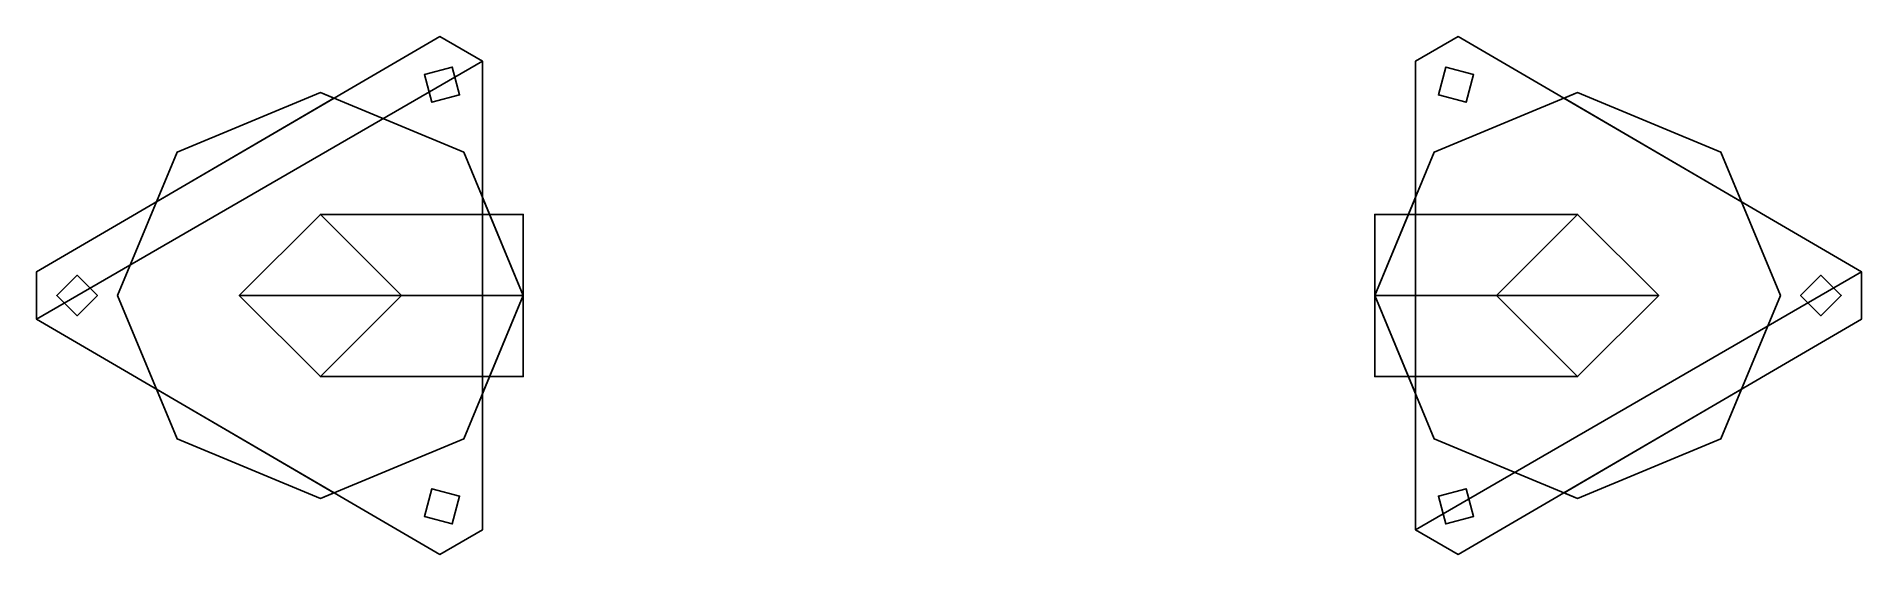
# Model space of a CAD drawing. Extents: x -0.45 to 0.45, y -0.128 to 0.128.
import ezdxf

# ---------------------------------------------------------------- set-up
doc = ezdxf.new("R2010")
doc.units = 0
doc.layers.add('CYLYNDER1', color=1, linetype='CONTINUOUS')

msp = doc.modelspace()

# ---------------------------------------------------------------- linework, layer by layer
at = {"layer": 'CYLYNDER1'}
for points in [[(-0.45, 0.01167, 0.45), (-0.45, 0.01167, 0.49), (-0.25113, 0.12767, 0.49), (-0.25113, 0.12767, 0.45)], [(-0.23, 0.11547, 0.49), (-0.25113, 0.12767, 0.49), (-0.45, 0.01167, 0.49), (-0.45, -0.01167, 0.49)], [(-0.25113, 0.12767, 0.45), (-0.23, 0.11547, 0.45), (-0.45, -0.01167, 0.45), (-0.45, 0.01167, 0.45)], [(-0.45, 0.01167, 1.08), (-0.45, 0.01167, 1.12), (-0.25113, 0.12767, 1.12), (-0.25113, 0.12767, 1.08)], [(-0.25113, 0.12767, 1.08), (-0.23, 0.11547, 1.08), (-0.45, -0.01167, 1.08), (-0.45, 0.01167, 1.08)], [(-0.23, 0.11547, 1.12), (-0.25113, 0.12767, 1.12), (-0.45, 0.01167, 1.12), (-0.45, -0.01167, 1.12)], [(-0.23, 0.11547, 0.14), (-0.25113, 0.12767, 0.14), (-0.45, 0.01167, 0.14), (-0.45, -0.01167, 0.14)], [(-0.25113, 0.12767, 0.1), (-0.23, 0.11547, 0.1), (-0.45, -0.01167, 0.1), (-0.45, 0.01167, 0.1)], [(-0.45, 0.01167, 0.1), (-0.45, 0.01167, 0.14), (-0.25113, 0.12767, 0.14), (-0.25113, 0.12767, 0.1)], [(-0.25113, 0.12767, 0.45), (-0.25113, 0.12767, 0.49), (-0.23, 0.11547, 0.49), (-0.23, 0.11547, 0.45)], [(-0.25113, 0.12767, 1.08), (-0.25113, 0.12767, 1.12), (-0.23, 0.11547, 1.12), (-0.23, 0.11547, 1.08)], [(-0.25113, 0.12767, 0.1), (-0.25113, 0.12767, 0.14), (-0.23, 0.11547, 0.14), (-0.23, 0.11547, 0.1)], [(0.23, 0.11547, 0.1), (0.23, 0.11547, 0.14), (0.25113, 0.12767, 0.14), (0.25113, 0.12767, 0.1)], [(0.23, -0.11547, 0.1), (0.23, 0.11547, 0.1), (0.25113, 0.12767, 0.1), (0.45, 0.01167, 0.1)], [(0.23, 0.11547, 0.14), (0.23, -0.11547, 0.14), (0.45, 0.01167, 0.14), (0.25113, 0.12767, 0.14)], [(0.23, 0.11547, 1.12), (0.23, -0.11547, 1.12), (0.45, 0.01167, 1.12), (0.25113, 0.12767, 1.12)], [(0.23, -0.11547, 1.08), (0.23, 0.11547, 1.08), (0.25113, 0.12767, 1.08), (0.45, 0.01167, 1.08)], [(0.23, 0.11547, 1.08), (0.23, 0.11547, 1.12), (0.25113, 0.12767, 1.12), (0.25113, 0.12767, 1.08)], [(0.23, -0.11547, 0.45), (0.23, 0.11547, 0.45), (0.25113, 0.12767, 0.45), (0.45, 0.01167, 0.45)], [(0.23, 0.11547, 0.49), (0.23, -0.11547, 0.49), (0.45, 0.01167, 0.49), (0.25113, 0.12767, 0.49)], [(0.23, 0.11547, 0.45), (0.23, 0.11547, 0.49), (0.25113, 0.12767, 0.49), (0.25113, 0.12767, 0.45)], [(0.25113, 0.12767, 0.1), (0.25113, 0.12767, 0.14), (0.45, 0.01167, 0.14), (0.45, 0.01167, 0.1)], [(0.25113, 0.12767, 1.08), (0.25113, 0.12767, 1.12), (0.45, 0.01167, 1.12), (0.45, 0.01167, 1.08)], [(0.25113, 0.12767, 0.45), (0.25113, 0.12767, 0.49), (0.45, 0.01167, 0.49), (0.45, 0.01167, 0.45)], [(-0.23, -0.11547, 0.49), (-0.23, 0.11547, 0.49), (-0.45, -0.01167, 0.49), (-0.25113, -0.12767, 0.49)], [(-0.23, 0.11547, 0.45), (-0.23, -0.11547, 0.45), (-0.25113, -0.12767, 0.45), (-0.45, -0.01167, 0.45)], [(-0.23, 0.11547, 1.08), (-0.23, -0.11547, 1.08), (-0.25113, -0.12767, 1.08), (-0.45, -0.01167, 1.08)], [(-0.23, -0.11547, 1.12), (-0.23, 0.11547, 1.12), (-0.45, -0.01167, 1.12), (-0.25113, -0.12767, 1.12)], [(-0.23, -0.11547, 0.14), (-0.23, 0.11547, 0.14), (-0.45, -0.01167, 0.14), (-0.25113, -0.12767, 0.14)], [(-0.23, 0.11547, 0.1), (-0.23, -0.11547, 0.1), (-0.25113, -0.12767, 0.1), (-0.45, -0.01167, 0.1)], [(-0.245, 0.11258, 0.14), (-0.25866, 0.10892, 0.14), (-0.25866, 0.10892, 1.08), (-0.245, 0.11258, 1.08)], [(-0.25866, 0.10892, 0.14), (-0.255, 0.09526, 0.14), (-0.255, 0.09526, 1.08), (-0.25866, 0.10892, 1.08)], [(-0.24134, 0.09892, 0.14), (-0.245, 0.11258, 0.14), (-0.245, 0.11258, 1.08), (-0.24134, 0.09892, 1.08)], [(-0.23, 0.11547, 0.45), (-0.23, 0.11547, 0.49), (-0.23, -0.11547, 0.49), (-0.23, -0.11547, 0.45)], [(-0.23, 0.11547, 1.08), (-0.23, 0.11547, 1.12), (-0.23, -0.11547, 1.12), (-0.23, -0.11547, 1.08)], [(-0.23, 0.11547, 0.1), (-0.23, 0.11547, 0.14), (-0.23, -0.11547, 0.14), (-0.23, -0.11547, 0.1)], [(0.23, -0.11547, 0.1), (0.23, -0.11547, 0.14), (0.23, 0.11547, 0.14), (0.23, 0.11547, 0.1)], [(0.23, -0.11547, 1.08), (0.23, -0.11547, 1.12), (0.23, 0.11547, 1.12), (0.23, 0.11547, 1.08)], [(0.23, -0.11547, 0.45), (0.23, -0.11547, 0.49), (0.23, 0.11547, 0.49), (0.23, 0.11547, 0.45)], [(0.245, 0.11258, 0.14), (0.24134, 0.09892, 0.14), (0.24134, 0.09892, 1.08), (0.245, 0.11258, 1.08)], [(0.25866, 0.10892, 0.14), (0.245, 0.11258, 0.14), (0.245, 0.11258, 1.08), (0.25866, 0.10892, 1.08)], [(0.255, 0.09526, 0.14), (0.25866, 0.10892, 0.14), (0.25866, 0.10892, 1.08), (0.255, 0.09526, 1.08)], [(-0.31, 0.1, 1.08), (-0.38071, 0.07071, 1.08), (-0.39088, 0.04615, 1.08), (-0.30332, 0.09723, 1.08)], [(-0.30332, 0.09723, 0.49), (-0.39088, 0.04615, 0.49), (-0.38071, 0.07071, 0.49), (-0.31, 0.1, 0.49)], [(-0.31, 0.1, 0.49), (-0.38071, 0.07071, 0.49), (-0.38071, 0.07071, 1.08), (-0.31, 0.1, 1.08)], [(-0.23929, 0.07071, 0.49), (-0.31, 0.1, 0.49), (-0.31, 0.1, 1.08), (-0.23929, 0.07071, 1.08)], [(0.31, 0.1, 0.49), (0.23929, 0.07071, 0.49), (0.23929, 0.07071, 1.08), (0.31, 0.1, 1.08)], [(0.39088, 0.04615, 0.49), (0.30332, 0.09723, 0.49), (0.31, 0.1, 0.49), (0.38071, 0.07071, 0.49)], [(0.38071, 0.07071, 1.08), (0.31, 0.1, 1.08), (0.30332, 0.09723, 1.08), (0.39088, 0.04615, 1.08)], [(0.38071, 0.07071, 0.49), (0.31, 0.1, 0.49), (0.31, 0.1, 1.08), (0.38071, 0.07071, 1.08)], [(-0.255, 0.09526, 0.14), (-0.24134, 0.09892, 0.14), (-0.24134, 0.09892, 1.08), (-0.255, 0.09526, 1.08)], [(0.24134, 0.09892, 0.14), (0.255, 0.09526, 0.14), (0.255, 0.09526, 1.08), (0.24134, 0.09892, 1.08)], [(-0.38071, 0.07071, 0.49), (-0.41, 0, 0.49), (-0.41, 0, 1.08), (-0.38071, 0.07071, 1.08)], [(-0.21, 0, 0.49), (-0.23929, 0.07071, 0.49), (-0.23929, 0.07071, 1.08), (-0.21, 0, 1.08)], [(0.23929, 0.07071, 0.49), (0.21, 0, 0.49), (0.21, 0, 1.08), (0.23929, 0.07071, 1.08)], [(0.41, 0, 0.49), (0.38071, 0.07071, 0.49), (0.38071, 0.07071, 1.08), (0.41, 0, 1.08)], [(-0.23, -0.04828, 1.08), (-0.21, 0, 1.08), (-0.23, 0.04828, 1.08), (-0.23, -0.04828, 1.08)], [(-0.23, 0.04828, 0.49), (-0.23, 0.04828, 0.49), (-0.21, 0, 0.49), (-0.23, -0.04828, 0.49)], [(0.23, -0.04828, 0.49), (0.23, -0.04828, 0.49), (0.21, 0, 0.49), (0.23, 0.04828, 0.49)], [(0.23, 0.04828, 1.08), (0.21, 0, 1.08), (0.23, -0.04828, 1.08), (0.23, 0.04828, 1.08)], [(-0.31, -0.04, 0.34), (-0.27, 0, 0.34), (-0.31, 0.04, 0.34), (-0.35, 0, 0.34)], [(-0.21, 0.04), (-0.21, 0, -0.04), (-0.35, 0, -0.04), (-0.31, 0.04)], [(-0.31, 0.04), (-0.35, 0, -0.04), (-0.35, 0, 0.1), (-0.31, 0.04, 0.1)], [(-0.31, 0.04, 0.14), (-0.35, 0, 0.14), (-0.35, 0, 0.34), (-0.31, 0.04, 0.34)], [(-0.21, 0, 0.04), (-0.21, 0.04), (-0.31, 0.04), (-0.27, 0, 0.04)], [(-0.27, 0, 0.04), (-0.31, 0.04), (-0.31, 0.04, 0.1), (-0.27, 0, 0.1)], [(-0.27, 0, 0.14), (-0.31, 0.04, 0.14), (-0.31, 0.04, 0.34), (-0.27, 0, 0.34)], [(0.21, 0, -0.04), (0.21, 0.04), (0.31, 0.04), (0.35, 0, -0.04)], [(0.21, 0.04), (0.21, 0, 0.04), (0.27, 0, 0.04), (0.31, 0.04)], [(0.31, 0.04, 0.14), (0.27, 0, 0.14), (0.27, 0, 0.34), (0.31, 0.04, 0.34)], [(0.31, 0.04), (0.27, 0, 0.04), (0.27, 0, 0.1), (0.31, 0.04, 0.1)], [(0.31, 0.04, 0.34), (0.27, 0, 0.34), (0.31, -0.04, 0.34), (0.35, 0, 0.34)], [(0.35, 0, 0.14), (0.31, 0.04, 0.14), (0.31, 0.04, 0.34), (0.35, 0, 0.34)], [(0.35, 0, -0.04), (0.31, 0.04), (0.31, 0.04, 0.1), (0.35, 0, 0.1)], [(-0.45, -0.01167, 0.45), (-0.45, -0.01167, 0.49), (-0.45, 0.01167, 0.49), (-0.45, 0.01167, 0.45)], [(-0.45, -0.01167, 1.08), (-0.45, -0.01167, 1.12), (-0.45, 0.01167, 1.12), (-0.45, 0.01167, 1.08)], [(-0.45, -0.01167, 0.1), (-0.45, -0.01167, 0.14), (-0.45, 0.01167, 0.14), (-0.45, 0.01167, 0.1)], [(-0.43, 0.01, 0.14), (-0.44, 0, 0.14), (-0.44, 0, 1.08), (-0.43, 0.01, 1.08)], [(-0.42, 0, 0.14), (-0.43, 0.01, 0.14), (-0.43, 0.01, 1.08), (-0.42, 0, 1.08)], [(0.25113, -0.12767, 0.1), (0.23, -0.11547, 0.1), (0.45, 0.01167, 0.1), (0.45, -0.01167, 0.1)], [(0.23, -0.11547, 0.14), (0.25113, -0.12767, 0.14), (0.45, -0.01167, 0.14), (0.45, 0.01167, 0.14)], [(0.23, -0.11547, 1.12), (0.25113, -0.12767, 1.12), (0.45, -0.01167, 1.12), (0.45, 0.01167, 1.12)], [(0.25113, -0.12767, 1.08), (0.23, -0.11547, 1.08), (0.45, 0.01167, 1.08), (0.45, -0.01167, 1.08)], [(0.25113, -0.12767, 0.45), (0.23, -0.11547, 0.45), (0.45, 0.01167, 0.45), (0.45, -0.01167, 0.45)], [(0.23, -0.11547, 0.49), (0.25113, -0.12767, 0.49), (0.45, -0.01167, 0.49), (0.45, 0.01167, 0.49)], [(0.43, 0.01, 0.14), (0.42, 0, 0.14), (0.42, 0, 1.08), (0.43, 0.01, 1.08)], [(0.44, 0, 0.14), (0.43, 0.01, 0.14), (0.43, 0.01, 1.08), (0.44, 0, 1.08)], [(0.45, 0.01167, 0.1), (0.45, 0.01167, 0.14), (0.45, -0.01167, 0.14), (0.45, -0.01167, 0.1)], [(0.45, 0.01167, 1.08), (0.45, 0.01167, 1.12), (0.45, -0.01167, 1.12), (0.45, -0.01167, 1.08)], [(0.45, 0.01167, 0.45), (0.45, 0.01167, 0.49), (0.45, -0.01167, 0.49), (0.45, -0.01167, 0.45)], [(-0.44, 0, 0.14), (-0.43, -0.01, 0.14), (-0.43, -0.01, 1.08), (-0.44, 0, 1.08)], [(-0.43, -0.01, 0.14), (-0.42, 0, 0.14), (-0.42, 0, 1.08), (-0.43, -0.01, 1.08)], [(-0.41, 0, 0.49), (-0.38071, -0.07071, 0.49), (-0.38071, -0.07071, 1.08), (-0.41, 0, 1.08)], [(-0.21, 0, -0.04), (-0.21, -0.04), (-0.31, -0.04), (-0.35, 0, -0.04)], [(-0.35, 0, -0.04), (-0.31, -0.04), (-0.31, -0.04, 0.1), (-0.35, 0, 0.1)], [(-0.35, 0, 0.14), (-0.31, -0.04, 0.14), (-0.31, -0.04, 0.34), (-0.35, 0, 0.34)], [(-0.21, -0.04), (-0.21, 0, 0.04), (-0.27, 0, 0.04), (-0.31, -0.04)], [(-0.31, -0.04), (-0.27, 0, 0.04), (-0.27, 0, 0.1), (-0.31, -0.04, 0.1)], [(-0.31, -0.04, 0.14), (-0.27, 0, 0.14), (-0.27, 0, 0.34), (-0.31, -0.04, 0.34)], [(-0.23929, -0.07071, 0.49), (-0.21, 0, 0.49), (-0.21, 0, 1.08), (-0.23929, -0.07071, 1.08)], [(0.21, 0, 0.49), (0.23929, -0.07071, 0.49), (0.23929, -0.07071, 1.08), (0.21, 0, 1.08)], [(0.21, 0, 0.04), (0.21, -0.04), (0.31, -0.04), (0.27, 0, 0.04)], [(0.21, -0.04), (0.21, 0, -0.04), (0.35, 0, -0.04), (0.31, -0.04)], [(0.27, 0, 0.14), (0.31, -0.04, 0.14), (0.31, -0.04, 0.34), (0.27, 0, 0.34)], [(0.27, 0, 0.04), (0.31, -0.04), (0.31, -0.04, 0.1), (0.27, 0, 0.1)], [(0.31, -0.04, 0.14), (0.35, 0, 0.14), (0.35, 0, 0.34), (0.31, -0.04, 0.34)], [(0.31, -0.04), (0.35, 0, -0.04), (0.35, 0, 0.1), (0.31, -0.04, 0.1)], [(0.38071, -0.07071, 0.49), (0.41, 0, 0.49), (0.41, 0, 1.08), (0.38071, -0.07071, 1.08)], [(0.42, 0, 0.14), (0.43, -0.01, 0.14), (0.43, -0.01, 1.08), (0.42, 0, 1.08)], [(0.43, -0.01, 0.14), (0.44, 0, 0.14), (0.44, 0, 1.08), (0.43, -0.01, 1.08)], [(-0.25113, -0.12767, 0.45), (-0.25113, -0.12767, 0.49), (-0.45, -0.01167, 0.49), (-0.45, -0.01167, 0.45)], [(-0.25113, -0.12767, 1.08), (-0.25113, -0.12767, 1.12), (-0.45, -0.01167, 1.12), (-0.45, -0.01167, 1.08)], [(-0.25113, -0.12767, 0.1), (-0.25113, -0.12767, 0.14), (-0.45, -0.01167, 0.14), (-0.45, -0.01167, 0.1)], [(0.45, -0.01167, 0.1), (0.45, -0.01167, 0.14), (0.25113, -0.12767, 0.14), (0.25113, -0.12767, 0.1)], [(0.45, -0.01167, 1.08), (0.45, -0.01167, 1.12), (0.25113, -0.12767, 1.12), (0.25113, -0.12767, 1.08)], [(0.45, -0.01167, 0.45), (0.45, -0.01167, 0.49), (0.25113, -0.12767, 0.49), (0.25113, -0.12767, 0.45)], [(-0.38071, -0.07071, 1.08), (-0.31, -0.1, 1.08), (-0.30332, -0.09723, 1.08), (-0.39088, -0.04615, 1.08)], [(-0.39088, -0.04615, 0.49), (-0.30332, -0.09723, 0.49), (-0.31, -0.1, 0.49), (-0.38071, -0.07071, 0.49)], [(0.30332, -0.09723, 0.49), (0.39088, -0.04615, 0.49), (0.38071, -0.07071, 0.49), (0.31, -0.1, 0.49)], [(0.31, -0.1, 1.08), (0.38071, -0.07071, 1.08), (0.39088, -0.04615, 1.08), (0.30332, -0.09723, 1.08)], [(-0.38071, -0.07071, 0.49), (-0.31, -0.1, 0.49), (-0.31, -0.1, 1.08), (-0.38071, -0.07071, 1.08)], [(-0.31, -0.1, 0.49), (-0.23929, -0.07071, 0.49), (-0.23929, -0.07071, 1.08), (-0.31, -0.1, 1.08)], [(0.23929, -0.07071, 0.49), (0.31, -0.1, 0.49), (0.31, -0.1, 1.08), (0.23929, -0.07071, 1.08)], [(0.31, -0.1, 0.49), (0.38071, -0.07071, 0.49), (0.38071, -0.07071, 1.08), (0.31, -0.1, 1.08)], [(-0.255, -0.09526, 0.14), (-0.25866, -0.10892, 0.14), (-0.25866, -0.10892, 1.08), (-0.255, -0.09526, 1.08)], [(-0.24134, -0.09892, 0.14), (-0.255, -0.09526, 0.14), (-0.255, -0.09526, 1.08), (-0.24134, -0.09892, 1.08)], [(-0.245, -0.11258, 0.14), (-0.24134, -0.09892, 0.14), (-0.24134, -0.09892, 1.08), (-0.245, -0.11258, 1.08)], [(0.255, -0.09526, 0.14), (0.24134, -0.09892, 0.14), (0.24134, -0.09892, 1.08), (0.255, -0.09526, 1.08)], [(0.24134, -0.09892, 0.14), (0.245, -0.11258, 0.14), (0.245, -0.11258, 1.08), (0.24134, -0.09892, 1.08)], [(0.25866, -0.10892, 0.14), (0.255, -0.09526, 0.14), (0.255, -0.09526, 1.08), (0.25866, -0.10892, 1.08)], [(-0.25866, -0.10892, 0.14), (-0.245, -0.11258, 0.14), (-0.245, -0.11258, 1.08), (-0.25866, -0.10892, 1.08)], [(-0.23, -0.11547, 0.45), (-0.23, -0.11547, 0.49), (-0.25113, -0.12767, 0.49), (-0.25113, -0.12767, 0.45)], [(-0.23, -0.11547, 1.08), (-0.23, -0.11547, 1.12), (-0.25113, -0.12767, 1.12), (-0.25113, -0.12767, 1.08)], [(-0.23, -0.11547, 0.1), (-0.23, -0.11547, 0.14), (-0.25113, -0.12767, 0.14), (-0.25113, -0.12767, 0.1)], [(0.25113, -0.12767, 0.1), (0.25113, -0.12767, 0.14), (0.23, -0.11547, 0.14), (0.23, -0.11547, 0.1)], [(0.25113, -0.12767, 1.08), (0.25113, -0.12767, 1.12), (0.23, -0.11547, 1.12), (0.23, -0.11547, 1.08)], [(0.25113, -0.12767, 0.45), (0.25113, -0.12767, 0.49), (0.23, -0.11547, 0.49), (0.23, -0.11547, 0.45)], [(0.245, -0.11258, 0.14), (0.25866, -0.10892, 0.14), (0.25866, -0.10892, 1.08), (0.245, -0.11258, 1.08)]]:
    msp.add_3dface(points, dxfattribs=at)

doc.saveas('drawing.dxf')
